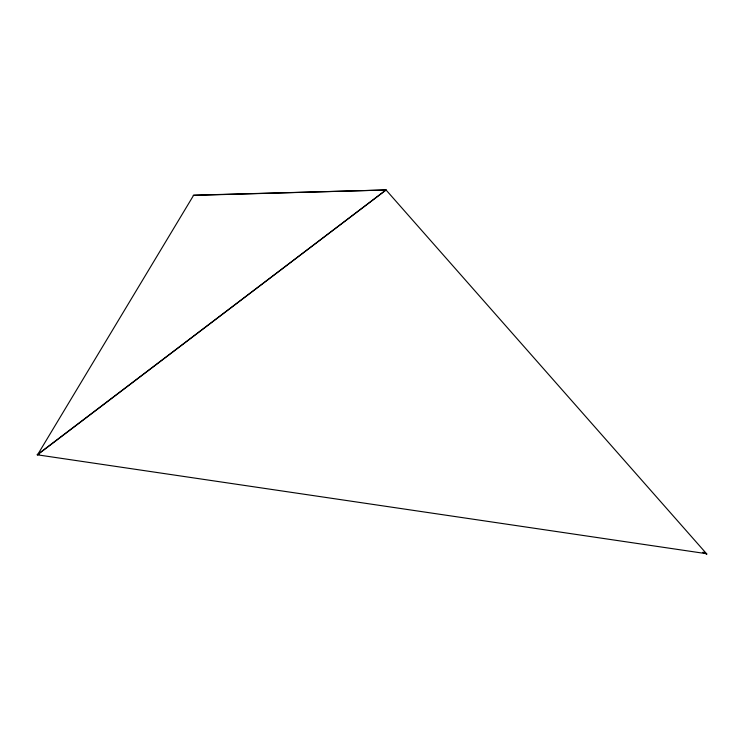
<?xml version="1.0" encoding="UTF-8"?>
<svg xmlns="http://www.w3.org/2000/svg" width="744" height="744" viewBox="0 0 744 744"><rect width="100%" height="100%" fill="white"/><g stroke="black" fill="none" stroke-linecap="round" stroke-linejoin="round"><path stroke-width="1.12" d="M193.217 195.384L386.043 189.98L37.6 454.714L193.691 195.179L386.043 189.98L706.8 554.02L702.513 552.355M706.307 553.666L37.2 454.789L386.043 189.98M37.2 454.789L39.469 454.352M703.945 552.02L706.8 554.02"/></g></svg>
